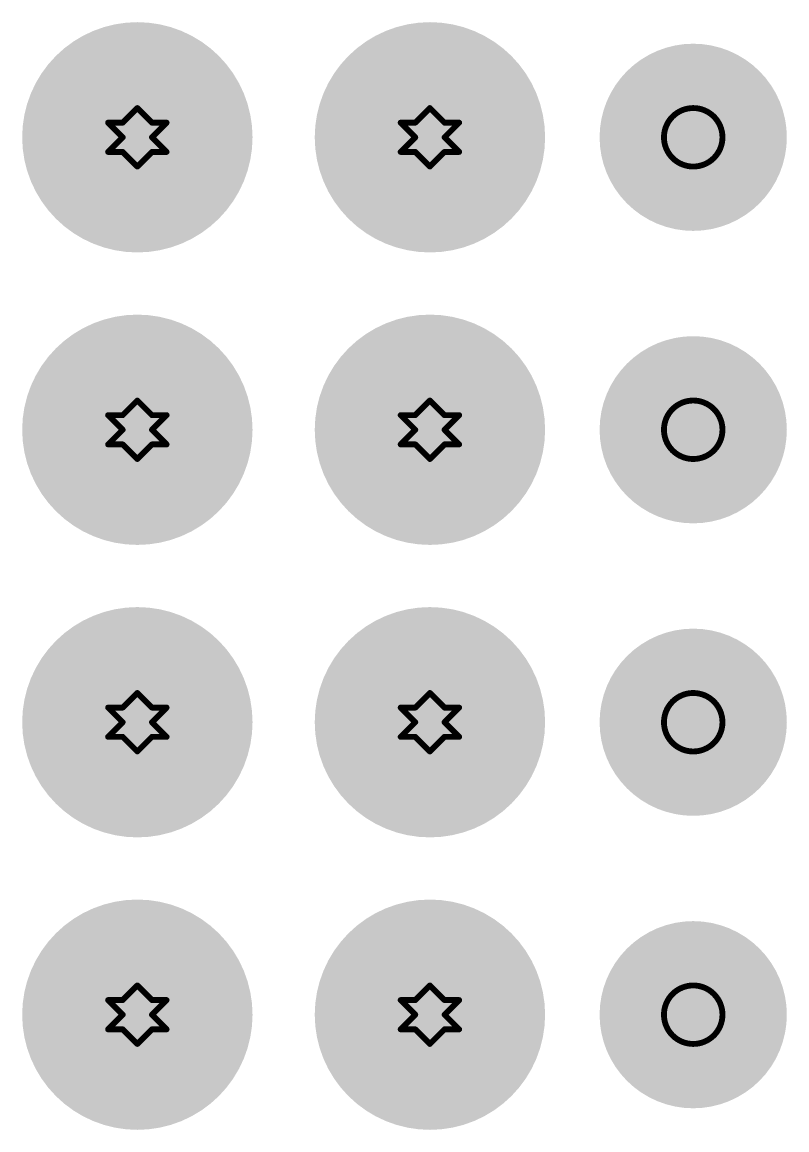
# Model space of a CAD drawing. Header units: millimetres. Extents: x 3.26 to 13.14, y 5.38 to 10.83.
# Drawn here: x 9.6606 to 9.922, y 9.0796 to 9.4584 of the extents above; entities that cross this region are included whole.
import ezdxf

# ---------------------------------------------------------------- set-up
doc = ezdxf.new("R2010")
doc.units = ezdxf.units.MM
doc.header["$MEASUREMENT"] = 0
for name, color, linetype in [('BottomLayer', 5, 'Continuous'), ('BottomSolder', 6, 'Continuous'), ('DrillDrawing', 1, 'Continuous'), ('MultiLayer', 9, 'Continuous'), ('PadHoleLayer', 156, 'Continuous'), ('TopLayer', 1, 'Continuous'), ('TopSolder', 216, 'Continuous'), ('ViaHoleLayer', 16, 'Continuous')]:
    doc.layers.add(name, color=color, linetype=linetype)

# ---------------------------------------------------------------- blocks, each defined once
blk = doc.blocks.new('CNVME96_66')
at = {"layer": 'BottomLayer', "const_width": 0.03}
for points in [[(-0.415, 0.2, 1), (-0.385, 0.2, 1)], [(-0.315, 0.2, 1), (-0.285, 0.2, 1)], [(-0.215, 0.2, 1), (-0.185, 0.2, 1)], [(-0.115, 0.2, 1), (-0.085, 0.2, 1)]]:
    blk.add_lwpolyline(points, format="xyb", close=True, dxfattribs=at)
at = {"layer": 'BottomSolder', "const_width": 0.032}
for points in [[(-0.416, 0.2, 1), (-0.384, 0.2, 1)], [(-0.316, 0.2, 1), (-0.284, 0.2, 1)], [(-0.216, 0.2, 1), (-0.184, 0.2, 1)], [(-0.116, 0.2, 1), (-0.084, 0.2, 1)]]:
    blk.add_lwpolyline(points, format="xyb", close=True, dxfattribs=at)
at = {"layer": 'MultiLayer', "const_width": 0.03}
for points in [[(-0.415, 0.2, 1), (-0.385, 0.2, 1)], [(-0.315, 0.2, 1), (-0.285, 0.2, 1)], [(-0.215, 0.2, 1), (-0.185, 0.2, 1)], [(-0.115, 0.2, 1), (-0.085, 0.2, 1)]]:
    blk.add_lwpolyline(points, format="xyb", close=True, dxfattribs=at)
at = {"layer": 'PadHoleLayer', "const_width": 0.0185}
for points in [[(-0.40925, 0.2, 1), (-0.39075, 0.2, 1)], [(-0.30925, 0.2, 1), (-0.29075, 0.2, 1)], [(-0.20925, 0.2, 1), (-0.19075, 0.2, 1)], [(-0.10925, 0.2, 1), (-0.09075, 0.2, 1)]]:
    blk.add_lwpolyline(points, format="xyb", close=True, dxfattribs=at)
at = {"layer": 'TopLayer', "const_width": 0.03}
for points in [[(-0.415, 0.2, 1), (-0.385, 0.2, 1)], [(-0.315, 0.2, 1), (-0.285, 0.2, 1)], [(-0.215, 0.2, 1), (-0.185, 0.2, 1)], [(-0.115, 0.2, 1), (-0.085, 0.2, 1)]]:
    blk.add_lwpolyline(points, format="xyb", close=True, dxfattribs=at)
at = {"layer": 'TopSolder', "const_width": 0.032}
for points in [[(-0.416, 0.2, 1), (-0.384, 0.2, 1)], [(-0.316, 0.2, 1), (-0.284, 0.2, 1)], [(-0.216, 0.2, 1), (-0.184, 0.2, 1)], [(-0.116, 0.2, 1), (-0.084, 0.2, 1)]]:
    blk.add_lwpolyline(points, format="xyb", close=True, dxfattribs=at)

msp = doc.modelspace()

# ---------------------------------------------------------------- linework, layer by layer
at = {"layer": 'BottomLayer', "const_width": 0.03937}
for points in [[(9.68032, 9.419, 1), (9.71969, 9.419, 1)], [(9.78032, 9.419, 1), (9.81969, 9.419, 1)], [(9.68032, 9.319, 1), (9.71969, 9.319, 1)], [(9.78032, 9.319, 1), (9.81969, 9.319, 1)], [(9.68032, 9.219, 1), (9.71969, 9.219, 1)], [(9.78032, 9.219, 1), (9.81969, 9.219, 1)], [(9.68032, 9.119, 1), (9.71969, 9.119, 1)], [(9.78032, 9.119, 1), (9.81969, 9.119, 1)]]:
    msp.add_lwpolyline(points, format="xyb", close=True, dxfattribs=at)
at = {"layer": 'BottomSolder', "const_width": 0.03937}
for points in [[(9.68032, 9.419, 1), (9.71969, 9.419, 1)], [(9.78032, 9.419, 1), (9.81969, 9.419, 1)], [(9.68032, 9.319, 1), (9.71969, 9.319, 1)], [(9.78032, 9.319, 1), (9.81969, 9.319, 1)], [(9.68032, 9.219, 1), (9.71969, 9.219, 1)], [(9.78032, 9.219, 1), (9.81969, 9.219, 1)], [(9.68032, 9.119, 1), (9.71969, 9.119, 1)], [(9.78032, 9.119, 1), (9.81969, 9.119, 1)]]:
    msp.add_lwpolyline(points, format="xyb", close=True, dxfattribs=at)
at = {"layer": 'DrillDrawing', "const_width": 0.002}
for points in [[(9.695, 9.424), (9.7, 9.429)], [(9.7, 9.429), (9.705, 9.424)], [(9.795, 9.424), (9.8, 9.429)], [(9.8, 9.429), (9.805, 9.424)], [(9.69, 9.424), (9.695, 9.419)], [(9.69, 9.424), (9.695, 9.424)], [(9.705, 9.424), (9.71, 9.424)], [(9.705, 9.419), (9.71, 9.424)], [(9.79, 9.424), (9.795, 9.419)], [(9.79, 9.424), (9.795, 9.424)], [(9.805, 9.424), (9.81, 9.424)], [(9.805, 9.419), (9.81, 9.424)], [(9.69, 9.414), (9.695, 9.419)], [(9.705, 9.419), (9.71, 9.414)], [(9.79, 9.414), (9.795, 9.419)], [(9.805, 9.419), (9.81, 9.414)], [(9.69, 9.414), (9.695, 9.414)], [(9.695, 9.414), (9.7, 9.409)], [(9.7, 9.409), (9.705, 9.414)], [(9.705, 9.414), (9.71, 9.414)], [(9.79, 9.414), (9.795, 9.414)], [(9.795, 9.414), (9.8, 9.409)], [(9.8, 9.409), (9.805, 9.414)], [(9.805, 9.414), (9.81, 9.414)], [(9.695, 9.324), (9.7, 9.329)], [(9.7, 9.329), (9.705, 9.324)], [(9.795, 9.324), (9.8, 9.329)], [(9.8, 9.329), (9.805, 9.324)], [(9.69, 9.324), (9.695, 9.319)], [(9.69, 9.324), (9.695, 9.324)], [(9.705, 9.324), (9.71, 9.324)], [(9.705, 9.319), (9.71, 9.324)], [(9.79, 9.324), (9.795, 9.319)], [(9.79, 9.324), (9.795, 9.324)], [(9.805, 9.324), (9.81, 9.324)], [(9.805, 9.319), (9.81, 9.324)], [(9.69, 9.314), (9.695, 9.319)], [(9.705, 9.319), (9.71, 9.314)], [(9.79, 9.314), (9.795, 9.319)], [(9.805, 9.319), (9.81, 9.314)], [(9.69, 9.314), (9.695, 9.314)], [(9.695, 9.314), (9.7, 9.309)], [(9.7, 9.309), (9.705, 9.314)], [(9.705, 9.314), (9.71, 9.314)], [(9.79, 9.314), (9.795, 9.314)], [(9.795, 9.314), (9.8, 9.309)], [(9.8, 9.309), (9.805, 9.314)], [(9.805, 9.314), (9.81, 9.314)], [(9.695, 9.224), (9.7, 9.229)], [(9.7, 9.229), (9.705, 9.224)], [(9.795, 9.224), (9.8, 9.229)], [(9.8, 9.229), (9.805, 9.224)], [(9.69, 9.224), (9.695, 9.219)], [(9.69, 9.224), (9.695, 9.224)], [(9.705, 9.224), (9.71, 9.224)], [(9.705, 9.219), (9.71, 9.224)], [(9.79, 9.224), (9.795, 9.219)], [(9.79, 9.224), (9.795, 9.224)], [(9.805, 9.224), (9.81, 9.224)], [(9.805, 9.219), (9.81, 9.224)], [(9.69, 9.214), (9.695, 9.219)], [(9.705, 9.219), (9.71, 9.214)], [(9.79, 9.214), (9.795, 9.219)], [(9.805, 9.219), (9.81, 9.214)], [(9.69, 9.214), (9.695, 9.214)], [(9.695, 9.214), (9.7, 9.209)], [(9.7, 9.209), (9.705, 9.214)], [(9.705, 9.214), (9.71, 9.214)], [(9.79, 9.214), (9.795, 9.214)], [(9.795, 9.214), (9.8, 9.209)], [(9.8, 9.209), (9.805, 9.214)], [(9.805, 9.214), (9.81, 9.214)], [(9.695, 9.124), (9.7, 9.129)], [(9.7, 9.129), (9.705, 9.124)], [(9.795, 9.124), (9.8, 9.129)], [(9.8, 9.129), (9.805, 9.124)], [(9.69, 9.124), (9.695, 9.119)], [(9.69, 9.124), (9.695, 9.124)], [(9.705, 9.124), (9.71, 9.124)], [(9.705, 9.119), (9.71, 9.124)], [(9.79, 9.124), (9.795, 9.119)], [(9.79, 9.124), (9.795, 9.124)], [(9.805, 9.124), (9.81, 9.124)], [(9.805, 9.119), (9.81, 9.124)], [(9.69, 9.114), (9.695, 9.119)], [(9.705, 9.119), (9.71, 9.114)], [(9.79, 9.114), (9.795, 9.119)], [(9.805, 9.119), (9.81, 9.114)], [(9.69, 9.114), (9.695, 9.114)], [(9.695, 9.114), (9.7, 9.109)], [(9.7, 9.109), (9.705, 9.114)], [(9.705, 9.114), (9.71, 9.114)], [(9.79, 9.114), (9.795, 9.114)], [(9.795, 9.114), (9.8, 9.109)], [(9.8, 9.109), (9.805, 9.114)], [(9.805, 9.114), (9.81, 9.114)]]:
    msp.add_lwpolyline(points, dxfattribs=at)
at = {"layer": 'DrillDrawing'}
for points, const_width in [([(9.6995, 9.429, 1), (9.7005, 9.429, 1)], 0.001), ([(9.6995, 9.429, 1), (9.7005, 9.429, 1)], 0.001), ([(9.7995, 9.429, 1), (9.8005, 9.429, 1)], 0.001), ([(9.7995, 9.429, 1), (9.8005, 9.429, 1)], 0.001), ([(9.9, 9.419, 1), (9.88, 9.419, 1)], 0.002), ([(9.6895, 9.424, 1), (9.6905, 9.424, 1)], 0.001), ([(9.6895, 9.424, 1), (9.6905, 9.424, 1)], 0.001), ([(9.6945, 9.424, 1), (9.6955, 9.424, 1)], 0.001), ([(9.6945, 9.424, 1), (9.6955, 9.424, 1)], 0.001), ([(9.7045, 9.424, 1), (9.7055, 9.424, 1)], 0.001), ([(9.7045, 9.424, 1), (9.7055, 9.424, 1)], 0.001), ([(9.7095, 9.424, 1), (9.7105, 9.424, 1)], 0.001), ([(9.7095, 9.424, 1), (9.7105, 9.424, 1)], 0.001), ([(9.7895, 9.424, 1), (9.7905, 9.424, 1)], 0.001), ([(9.7895, 9.424, 1), (9.7905, 9.424, 1)], 0.001), ([(9.7945, 9.424, 1), (9.7955, 9.424, 1)], 0.001), ([(9.7945, 9.424, 1), (9.7955, 9.424, 1)], 0.001), ([(9.8045, 9.424, 1), (9.8055, 9.424, 1)], 0.001), ([(9.8045, 9.424, 1), (9.8055, 9.424, 1)], 0.001), ([(9.8095, 9.424, 1), (9.8105, 9.424, 1)], 0.001), ([(9.8095, 9.424, 1), (9.8105, 9.424, 1)], 0.001), ([(9.6945, 9.419, 1), (9.6955, 9.419, 1)], 0.001), ([(9.6945, 9.419, 1), (9.6955, 9.419, 1)], 0.001), ([(9.7045, 9.419, 1), (9.7055, 9.419, 1)], 0.001), ([(9.7045, 9.419, 1), (9.7055, 9.419, 1)], 0.001), ([(9.7945, 9.419, 1), (9.7955, 9.419, 1)], 0.001), ([(9.7945, 9.419, 1), (9.7955, 9.419, 1)], 0.001), ([(9.8045, 9.419, 1), (9.8055, 9.419, 1)], 0.001), ([(9.8045, 9.419, 1), (9.8055, 9.419, 1)], 0.001), ([(9.8795, 9.419, 1), (9.8805, 9.419, 1)], 0.001), ([(9.8995, 9.419, 1), (9.9005, 9.419, 1)], 0.001), ([(9.6895, 9.414, 1), (9.6905, 9.414, 1)], 0.001), ([(9.6895, 9.414, 1), (9.6905, 9.414, 1)], 0.001), ([(9.6945, 9.414, 1), (9.6955, 9.414, 1)], 0.001), ([(9.6945, 9.414, 1), (9.6955, 9.414, 1)], 0.001), ([(9.7045, 9.414, 1), (9.7055, 9.414, 1)], 0.001), ([(9.7045, 9.414, 1), (9.7055, 9.414, 1)], 0.001), ([(9.7095, 9.414, 1), (9.7105, 9.414, 1)], 0.001), ([(9.7095, 9.414, 1), (9.7105, 9.414, 1)], 0.001), ([(9.7895, 9.414, 1), (9.7905, 9.414, 1)], 0.001), ([(9.7895, 9.414, 1), (9.7905, 9.414, 1)], 0.001), ([(9.7945, 9.414, 1), (9.7955, 9.414, 1)], 0.001), ([(9.7945, 9.414, 1), (9.7955, 9.414, 1)], 0.001), ([(9.8045, 9.414, 1), (9.8055, 9.414, 1)], 0.001), ([(9.8045, 9.414, 1), (9.8055, 9.414, 1)], 0.001), ([(9.8095, 9.414, 1), (9.8105, 9.414, 1)], 0.001), ([(9.8095, 9.414, 1), (9.8105, 9.414, 1)], 0.001), ([(9.6995, 9.409, 1), (9.7005, 9.409, 1)], 0.001), ([(9.6995, 9.409, 1), (9.7005, 9.409, 1)], 0.001), ([(9.7995, 9.409, 1), (9.8005, 9.409, 1)], 0.001), ([(9.7995, 9.409, 1), (9.8005, 9.409, 1)], 0.001), ([(9.6995, 9.329, 1), (9.7005, 9.329, 1)], 0.001), ([(9.6995, 9.329, 1), (9.7005, 9.329, 1)], 0.001), ([(9.7995, 9.329, 1), (9.8005, 9.329, 1)], 0.001), ([(9.7995, 9.329, 1), (9.8005, 9.329, 1)], 0.001), ([(9.9, 9.319, 1), (9.88, 9.319, 1)], 0.002), ([(9.6895, 9.324, 1), (9.6905, 9.324, 1)], 0.001), ([(9.6895, 9.324, 1), (9.6905, 9.324, 1)], 0.001), ([(9.6945, 9.324, 1), (9.6955, 9.324, 1)], 0.001), ([(9.6945, 9.324, 1), (9.6955, 9.324, 1)], 0.001), ([(9.7045, 9.324, 1), (9.7055, 9.324, 1)], 0.001), ([(9.7045, 9.324, 1), (9.7055, 9.324, 1)], 0.001), ([(9.7095, 9.324, 1), (9.7105, 9.324, 1)], 0.001), ([(9.7095, 9.324, 1), (9.7105, 9.324, 1)], 0.001), ([(9.7895, 9.324, 1), (9.7905, 9.324, 1)], 0.001), ([(9.7895, 9.324, 1), (9.7905, 9.324, 1)], 0.001), ([(9.7945, 9.324, 1), (9.7955, 9.324, 1)], 0.001), ([(9.7945, 9.324, 1), (9.7955, 9.324, 1)], 0.001), ([(9.8045, 9.324, 1), (9.8055, 9.324, 1)], 0.001), ([(9.8045, 9.324, 1), (9.8055, 9.324, 1)], 0.001), ([(9.8095, 9.324, 1), (9.8105, 9.324, 1)], 0.001), ([(9.8095, 9.324, 1), (9.8105, 9.324, 1)], 0.001), ([(9.6945, 9.319, 1), (9.6955, 9.319, 1)], 0.001), ([(9.6945, 9.319, 1), (9.6955, 9.319, 1)], 0.001), ([(9.7045, 9.319, 1), (9.7055, 9.319, 1)], 0.001), ([(9.7045, 9.319, 1), (9.7055, 9.319, 1)], 0.001), ([(9.7945, 9.319, 1), (9.7955, 9.319, 1)], 0.001), ([(9.7945, 9.319, 1), (9.7955, 9.319, 1)], 0.001), ([(9.8045, 9.319, 1), (9.8055, 9.319, 1)], 0.001), ([(9.8045, 9.319, 1), (9.8055, 9.319, 1)], 0.001), ([(9.8795, 9.319, 1), (9.8805, 9.319, 1)], 0.001), ([(9.8995, 9.319, 1), (9.9005, 9.319, 1)], 0.001), ([(9.6895, 9.314, 1), (9.6905, 9.314, 1)], 0.001), ([(9.6895, 9.314, 1), (9.6905, 9.314, 1)], 0.001), ([(9.6945, 9.314, 1), (9.6955, 9.314, 1)], 0.001), ([(9.6945, 9.314, 1), (9.6955, 9.314, 1)], 0.001), ([(9.7045, 9.314, 1), (9.7055, 9.314, 1)], 0.001), ([(9.7045, 9.314, 1), (9.7055, 9.314, 1)], 0.001), ([(9.7095, 9.314, 1), (9.7105, 9.314, 1)], 0.001), ([(9.7095, 9.314, 1), (9.7105, 9.314, 1)], 0.001), ([(9.7895, 9.314, 1), (9.7905, 9.314, 1)], 0.001), ([(9.7895, 9.314, 1), (9.7905, 9.314, 1)], 0.001), ([(9.7945, 9.314, 1), (9.7955, 9.314, 1)], 0.001), ([(9.7945, 9.314, 1), (9.7955, 9.314, 1)], 0.001), ([(9.8045, 9.314, 1), (9.8055, 9.314, 1)], 0.001), ([(9.8045, 9.314, 1), (9.8055, 9.314, 1)], 0.001), ([(9.8095, 9.314, 1), (9.8105, 9.314, 1)], 0.001), ([(9.8095, 9.314, 1), (9.8105, 9.314, 1)], 0.001), ([(9.6995, 9.309, 1), (9.7005, 9.309, 1)], 0.001), ([(9.6995, 9.309, 1), (9.7005, 9.309, 1)], 0.001), ([(9.7995, 9.309, 1), (9.8005, 9.309, 1)], 0.001), ([(9.7995, 9.309, 1), (9.8005, 9.309, 1)], 0.001), ([(9.6995, 9.229, 1), (9.7005, 9.229, 1)], 0.001), ([(9.6995, 9.229, 1), (9.7005, 9.229, 1)], 0.001), ([(9.7995, 9.229, 1), (9.8005, 9.229, 1)], 0.001), ([(9.7995, 9.229, 1), (9.8005, 9.229, 1)], 0.001), ([(9.9, 9.219, 1), (9.88, 9.219, 1)], 0.002), ([(9.6895, 9.224, 1), (9.6905, 9.224, 1)], 0.001), ([(9.6895, 9.224, 1), (9.6905, 9.224, 1)], 0.001), ([(9.6945, 9.224, 1), (9.6955, 9.224, 1)], 0.001), ([(9.6945, 9.224, 1), (9.6955, 9.224, 1)], 0.001), ([(9.7045, 9.224, 1), (9.7055, 9.224, 1)], 0.001), ([(9.7045, 9.224, 1), (9.7055, 9.224, 1)], 0.001), ([(9.7095, 9.224, 1), (9.7105, 9.224, 1)], 0.001), ([(9.7095, 9.224, 1), (9.7105, 9.224, 1)], 0.001), ([(9.7895, 9.224, 1), (9.7905, 9.224, 1)], 0.001), ([(9.7895, 9.224, 1), (9.7905, 9.224, 1)], 0.001), ([(9.7945, 9.224, 1), (9.7955, 9.224, 1)], 0.001), ([(9.7945, 9.224, 1), (9.7955, 9.224, 1)], 0.001), ([(9.8045, 9.224, 1), (9.8055, 9.224, 1)], 0.001), ([(9.8045, 9.224, 1), (9.8055, 9.224, 1)], 0.001), ([(9.8095, 9.224, 1), (9.8105, 9.224, 1)], 0.001), ([(9.8095, 9.224, 1), (9.8105, 9.224, 1)], 0.001), ([(9.6945, 9.219, 1), (9.6955, 9.219, 1)], 0.001), ([(9.6945, 9.219, 1), (9.6955, 9.219, 1)], 0.001), ([(9.7045, 9.219, 1), (9.7055, 9.219, 1)], 0.001), ([(9.7045, 9.219, 1), (9.7055, 9.219, 1)], 0.001), ([(9.7945, 9.219, 1), (9.7955, 9.219, 1)], 0.001), ([(9.7945, 9.219, 1), (9.7955, 9.219, 1)], 0.001), ([(9.8045, 9.219, 1), (9.8055, 9.219, 1)], 0.001), ([(9.8045, 9.219, 1), (9.8055, 9.219, 1)], 0.001), ([(9.8795, 9.219, 1), (9.8805, 9.219, 1)], 0.001), ([(9.8995, 9.219, 1), (9.9005, 9.219, 1)], 0.001), ([(9.6895, 9.214, 1), (9.6905, 9.214, 1)], 0.001), ([(9.6895, 9.214, 1), (9.6905, 9.214, 1)], 0.001), ([(9.6945, 9.214, 1), (9.6955, 9.214, 1)], 0.001), ([(9.6945, 9.214, 1), (9.6955, 9.214, 1)], 0.001), ([(9.7045, 9.214, 1), (9.7055, 9.214, 1)], 0.001), ([(9.7045, 9.214, 1), (9.7055, 9.214, 1)], 0.001), ([(9.7095, 9.214, 1), (9.7105, 9.214, 1)], 0.001), ([(9.7095, 9.214, 1), (9.7105, 9.214, 1)], 0.001), ([(9.7895, 9.214, 1), (9.7905, 9.214, 1)], 0.001), ([(9.7895, 9.214, 1), (9.7905, 9.214, 1)], 0.001), ([(9.7945, 9.214, 1), (9.7955, 9.214, 1)], 0.001), ([(9.7945, 9.214, 1), (9.7955, 9.214, 1)], 0.001), ([(9.8045, 9.214, 1), (9.8055, 9.214, 1)], 0.001), ([(9.8045, 9.214, 1), (9.8055, 9.214, 1)], 0.001), ([(9.8095, 9.214, 1), (9.8105, 9.214, 1)], 0.001), ([(9.8095, 9.214, 1), (9.8105, 9.214, 1)], 0.001), ([(9.6995, 9.209, 1), (9.7005, 9.209, 1)], 0.001), ([(9.6995, 9.209, 1), (9.7005, 9.209, 1)], 0.001), ([(9.7995, 9.209, 1), (9.8005, 9.209, 1)], 0.001), ([(9.7995, 9.209, 1), (9.8005, 9.209, 1)], 0.001), ([(9.6995, 9.129, 1), (9.7005, 9.129, 1)], 0.001), ([(9.6995, 9.129, 1), (9.7005, 9.129, 1)], 0.001), ([(9.7995, 9.129, 1), (9.8005, 9.129, 1)], 0.001), ([(9.7995, 9.129, 1), (9.8005, 9.129, 1)], 0.001), ([(9.9, 9.119, 1), (9.88, 9.119, 1)], 0.002), ([(9.6895, 9.124, 1), (9.6905, 9.124, 1)], 0.001), ([(9.6895, 9.124, 1), (9.6905, 9.124, 1)], 0.001), ([(9.6945, 9.124, 1), (9.6955, 9.124, 1)], 0.001), ([(9.6945, 9.124, 1), (9.6955, 9.124, 1)], 0.001), ([(9.7045, 9.124, 1), (9.7055, 9.124, 1)], 0.001), ([(9.7045, 9.124, 1), (9.7055, 9.124, 1)], 0.001), ([(9.7095, 9.124, 1), (9.7105, 9.124, 1)], 0.001), ([(9.7095, 9.124, 1), (9.7105, 9.124, 1)], 0.001), ([(9.7895, 9.124, 1), (9.7905, 9.124, 1)], 0.001), ([(9.7895, 9.124, 1), (9.7905, 9.124, 1)], 0.001), ([(9.7945, 9.124, 1), (9.7955, 9.124, 1)], 0.001), ([(9.7945, 9.124, 1), (9.7955, 9.124, 1)], 0.001), ([(9.8045, 9.124, 1), (9.8055, 9.124, 1)], 0.001), ([(9.8045, 9.124, 1), (9.8055, 9.124, 1)], 0.001), ([(9.8095, 9.124, 1), (9.8105, 9.124, 1)], 0.001), ([(9.8095, 9.124, 1), (9.8105, 9.124, 1)], 0.001), ([(9.6945, 9.119, 1), (9.6955, 9.119, 1)], 0.001), ([(9.6945, 9.119, 1), (9.6955, 9.119, 1)], 0.001), ([(9.7045, 9.119, 1), (9.7055, 9.119, 1)], 0.001), ([(9.7045, 9.119, 1), (9.7055, 9.119, 1)], 0.001), ([(9.7945, 9.119, 1), (9.7955, 9.119, 1)], 0.001), ([(9.7945, 9.119, 1), (9.7955, 9.119, 1)], 0.001), ([(9.8045, 9.119, 1), (9.8055, 9.119, 1)], 0.001), ([(9.8045, 9.119, 1), (9.8055, 9.119, 1)], 0.001), ([(9.8795, 9.119, 1), (9.8805, 9.119, 1)], 0.001), ([(9.8995, 9.119, 1), (9.9005, 9.119, 1)], 0.001), ([(9.6895, 9.114, 1), (9.6905, 9.114, 1)], 0.001), ([(9.6895, 9.114, 1), (9.6905, 9.114, 1)], 0.001), ([(9.6945, 9.114, 1), (9.6955, 9.114, 1)], 0.001), ([(9.6945, 9.114, 1), (9.6955, 9.114, 1)], 0.001), ([(9.7045, 9.114, 1), (9.7055, 9.114, 1)], 0.001), ([(9.7045, 9.114, 1), (9.7055, 9.114, 1)], 0.001), ([(9.7095, 9.114, 1), (9.7105, 9.114, 1)], 0.001), ([(9.7095, 9.114, 1), (9.7105, 9.114, 1)], 0.001), ([(9.7895, 9.114, 1), (9.7905, 9.114, 1)], 0.001), ([(9.7895, 9.114, 1), (9.7905, 9.114, 1)], 0.001), ([(9.7945, 9.114, 1), (9.7955, 9.114, 1)], 0.001), ([(9.7945, 9.114, 1), (9.7955, 9.114, 1)], 0.001), ([(9.8045, 9.114, 1), (9.8055, 9.114, 1)], 0.001), ([(9.8045, 9.114, 1), (9.8055, 9.114, 1)], 0.001), ([(9.8095, 9.114, 1), (9.8105, 9.114, 1)], 0.001), ([(9.8095, 9.114, 1), (9.8105, 9.114, 1)], 0.001), ([(9.6995, 9.109, 1), (9.7005, 9.109, 1)], 0.001), ([(9.6995, 9.109, 1), (9.7005, 9.109, 1)], 0.001), ([(9.7995, 9.109, 1), (9.8005, 9.109, 1)], 0.001), ([(9.7995, 9.109, 1), (9.8005, 9.109, 1)], 0.001)]:
    msp.add_lwpolyline(points, format="xyb", close=True, dxfattribs=dict(at, const_width=const_width))
at = {"layer": 'MultiLayer', "const_width": 0.03937}
for points in [[(9.68032, 9.419, 1), (9.71969, 9.419, 1)], [(9.78032, 9.419, 1), (9.81969, 9.419, 1)], [(9.68032, 9.319, 1), (9.71969, 9.319, 1)], [(9.78032, 9.319, 1), (9.81969, 9.319, 1)], [(9.68032, 9.219, 1), (9.71969, 9.219, 1)], [(9.78032, 9.219, 1), (9.81969, 9.219, 1)], [(9.68032, 9.119, 1), (9.71969, 9.119, 1)], [(9.78032, 9.119, 1), (9.81969, 9.119, 1)]]:
    msp.add_lwpolyline(points, format="xyb", close=True, dxfattribs=at)
at = {"layer": 'TopLayer', "const_width": 0.03937}
for points in [[(9.68032, 9.419, 1), (9.71969, 9.419, 1)], [(9.78032, 9.419, 1), (9.81969, 9.419, 1)], [(9.68032, 9.319, 1), (9.71969, 9.319, 1)], [(9.78032, 9.319, 1), (9.81969, 9.319, 1)], [(9.68032, 9.219, 1), (9.71969, 9.219, 1)], [(9.78032, 9.219, 1), (9.81969, 9.219, 1)], [(9.68032, 9.119, 1), (9.71969, 9.119, 1)], [(9.78032, 9.119, 1), (9.81969, 9.119, 1)]]:
    msp.add_lwpolyline(points, format="xyb", close=True, dxfattribs=at)
at = {"layer": 'TopSolder', "const_width": 0.03937}
for points in [[(9.68032, 9.419, 1), (9.71969, 9.419, 1)], [(9.78032, 9.419, 1), (9.81969, 9.419, 1)], [(9.68032, 9.319, 1), (9.71969, 9.319, 1)], [(9.78032, 9.319, 1), (9.81969, 9.319, 1)], [(9.68032, 9.219, 1), (9.71969, 9.219, 1)], [(9.78032, 9.219, 1), (9.81969, 9.219, 1)], [(9.68032, 9.119, 1), (9.71969, 9.119, 1)], [(9.78032, 9.119, 1), (9.81969, 9.119, 1)]]:
    msp.add_lwpolyline(points, format="xyb", close=True, dxfattribs=at)
at = {"layer": 'ViaHoleLayer', "const_width": 0.01969}
for points in [[(9.69016, 9.419, 1), (9.70984, 9.419, 1)], [(9.79016, 9.419, 1), (9.80984, 9.419, 1)], [(9.69016, 9.319, 1), (9.70984, 9.319, 1)], [(9.79016, 9.319, 1), (9.80984, 9.319, 1)], [(9.69016, 9.219, 1), (9.70984, 9.219, 1)], [(9.79016, 9.219, 1), (9.80984, 9.219, 1)], [(9.69016, 9.119, 1), (9.70984, 9.119, 1)], [(9.79016, 9.119, 1), (9.80984, 9.119, 1)]]:
    msp.add_lwpolyline(points, format="xyb", close=True, dxfattribs=at)

# ---------------------------------------------------------------- block references
at = {"rotation": 90}
msp.add_blockref('CNVME96_66', (10.09, 9.519), dxfattribs=at)

doc.saveas('drawing.dxf')
